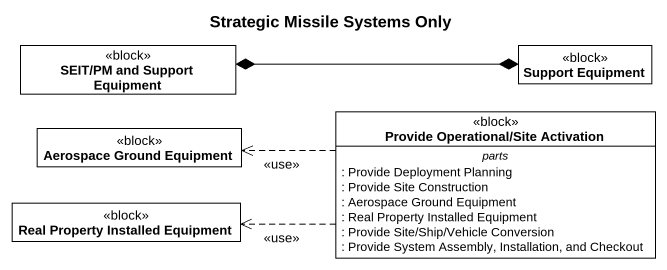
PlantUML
@startuml
title Strategic Missile Systems Only
hide circle
hide empty members
class "SEIT/PM and Support Equipment" as SEIT_PM_and_Support <<block>>
class "Support Equipment" as Support_Equipment <<block>>
class "Provide Operational/Site Activation" as Provide_Operational_Site <<block>> {
  -- parts --
  : Provide Deployment Planning
  : Provide Site Construction
  : Aerospace Ground Equipment
  : Real Property Installed Equipment
  : Provide Site/Ship/Vehicle Conversion
  : Provide System Assembly, Installation, and Checkout
}
class "Aerospace Ground Equipment" as Aerospace_Ground_Equipment <<block>>
class "Real Property Installed Equipment" as Real_Property_Installed <<block>>
SEIT_PM_and_Support *-right-* Support_Equipment
Provide_Operational_Site .left.> Aerospace_Ground_Equipment : <<use>>
Provide_Operational_Site .left.> Real_Property_Installed : <<use>>
@enduml
